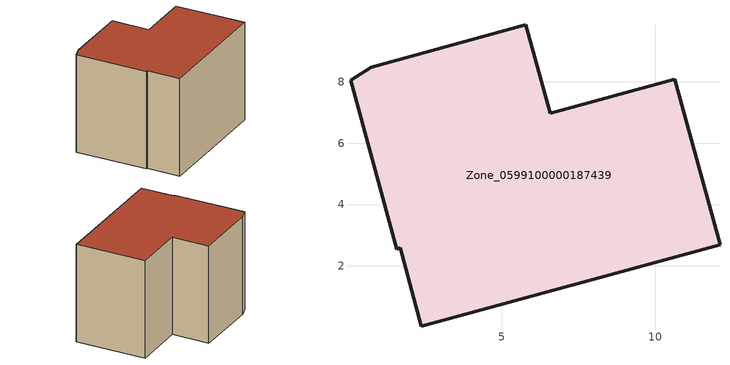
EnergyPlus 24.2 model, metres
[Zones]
Zone_0599100000187439
 floor ground (C_G): 6.57,6.98 10.63,8.09 12.11,2.69 2.37,0.03 1.69,2.6 1.57,2.54 0.06,8.06 0.74,8.48 5.78,9.87 z0
 wall outside (C_F): 2.37,0.03 12.11,2.69 10.63,8.09 6.57,6.98 5.78,9.87 0.74,8.48 0.06,8.06 1.57,2.54 1.69,2.6 2.37,0.03 z0:7.88
 roof outside (C_R): 0.74,8.48 0.06,8.06 1.57,2.54 1.69,2.6 2.37,0.03 12.11,2.69 10.63,8.09 6.57,6.98 5.78,9.87 z7.88
[BUILDING]
Pand.0599100000187439: North Axis=0; Terrain=City; Loads Convergence Tolerance Value=0.04; Temperature Convergence Tolerance Value=0.4; Solar Distribution=FullExterior; Maximum Number of Warmup Days=25; Minimum Number of Warmup Days=1
[Site:Location]
Rotterdam.The.Hague.AP_ZH_NLD Design_Conditions: Latitude=51.96; Longitude=4.45; Time Zone=1; Elevation=-4.5
[SITE:GROUNDTEMPERATURE:BUILDINGSURFACE]
18, 18, 18, 18, 18, 18, 18, 18, 18, 18, 18, 18
[MATERIAL] Thermal Absorptance=0.9; Solar Absorptance=0.7; Visible Absorptance=0.7
Name | Roughness | Thickness | Conductivity | Density | Specific Heat
G.TC.1975-1991 | MediumSmooth | 0.15 | 0.288461 | 540 | 1210
F.TC.1975-1991 | Rough | 0.3 | 0.230769 | 1920 | 840
R.TC.1975-1991 | MediumRough | 0.2 | 0.153846 | 1500 | 1000
[CONSTRUCTION]
C_G: G.TC.1975-1991
C_F: F.TC.1975-1991
C_R: R.TC.1975-1991
[ZONE]
Zone_0599100000187439: Type=1; Multiplier=1; Ceiling Height=Autocalculate; Volume=Autocalculate; Floor Area=autocalculate; Part of Total Floor Area=Yes
[ZONEINFILTRATION:DESIGNFLOWRATE]
Infil_Zone_0599100000187439: Zone or ZoneList or Space or SpaceList=Zone_0599100000187439; Schedule=AlwaysOn; Design Flow Rate Calculation Method=Flow/Area; Flow Rate per Floor Area=0.003; Constant Term Coefficient=1; Temperature Term Coefficient=0; Velocity Term Coefficient=0; Velocity Squared Term Coefficient=0
[HVACTEMPLATE:ZONE:IDEALLOADSAIRSYSTEM]
Zone_0599100000187439: Maximum Heating Supply Air Temperature=50; Minimum Cooling Supply Air Temperature=13; Maximum Heating Supply Air Humidity Ratio=0.0156; Minimum Cooling Supply Air Humidity Ratio=0.0077; Heating Limit=NoLimit; Cooling Limit=NoLimit; Dehumidification Control Type=ConstantSensibleHeatRatio; Cooling Sensible Heat Ratio=0.7; Dehumidification Setpoint=60; Humidification Control Type=None; Humidification Setpoint=30; Outdoor Air Method=None; Outdoor Air Flow Rate per Person=0.00944; Outdoor Air Flow Rate per Zone Floor Area=0; Outdoor Air Flow Rate per Zone=0; Demand Controlled Ventilation Type=None; Outdoor Air Economizer Type=NoEconomizer; Heat Recovery Type=None; Sensible Heat Recovery Effectiveness=0.7; Latent Heat Recovery Effectiveness=0.65
[ZONECONTROL:THERMOSTAT]
ThermostatControl_Zone_0599100000187439: Zone or ZoneList=Zone_0599100000187439; Control Type Schedule=DualSetpointControlType; Control 1=Thermostat_Zone_0599100000187439; Temperature Difference Between Cutout And Setpoint=0
[THERMOSTATSETPOINT:DUALSETPOINT]
Thermostat_Zone_0599100000187439: Heating Setpoint Temperature Schedule=HeatingSetpoint_Zone_0599100000187439; Cooling Setpoint Temperature Schedule=CoolingSetpoint_Zone_0599100000187439
[SCHEDULE:COMPACT]
HeatingSetpoint_Zone_0599100000187439: Through: 12/31, For: AllDays, Until: 24:00, 21
CoolingSetpoint_Zone_0599100000187439: Through: 12/31, For: AllDays, Until: 24:00, 24
DualSetpointControlType: Through: 12/31, For: AllDays, Until: 24:00, 4
AlwaysOn: Through: 12/31, For: AllDays, Until: 24:00, 1
